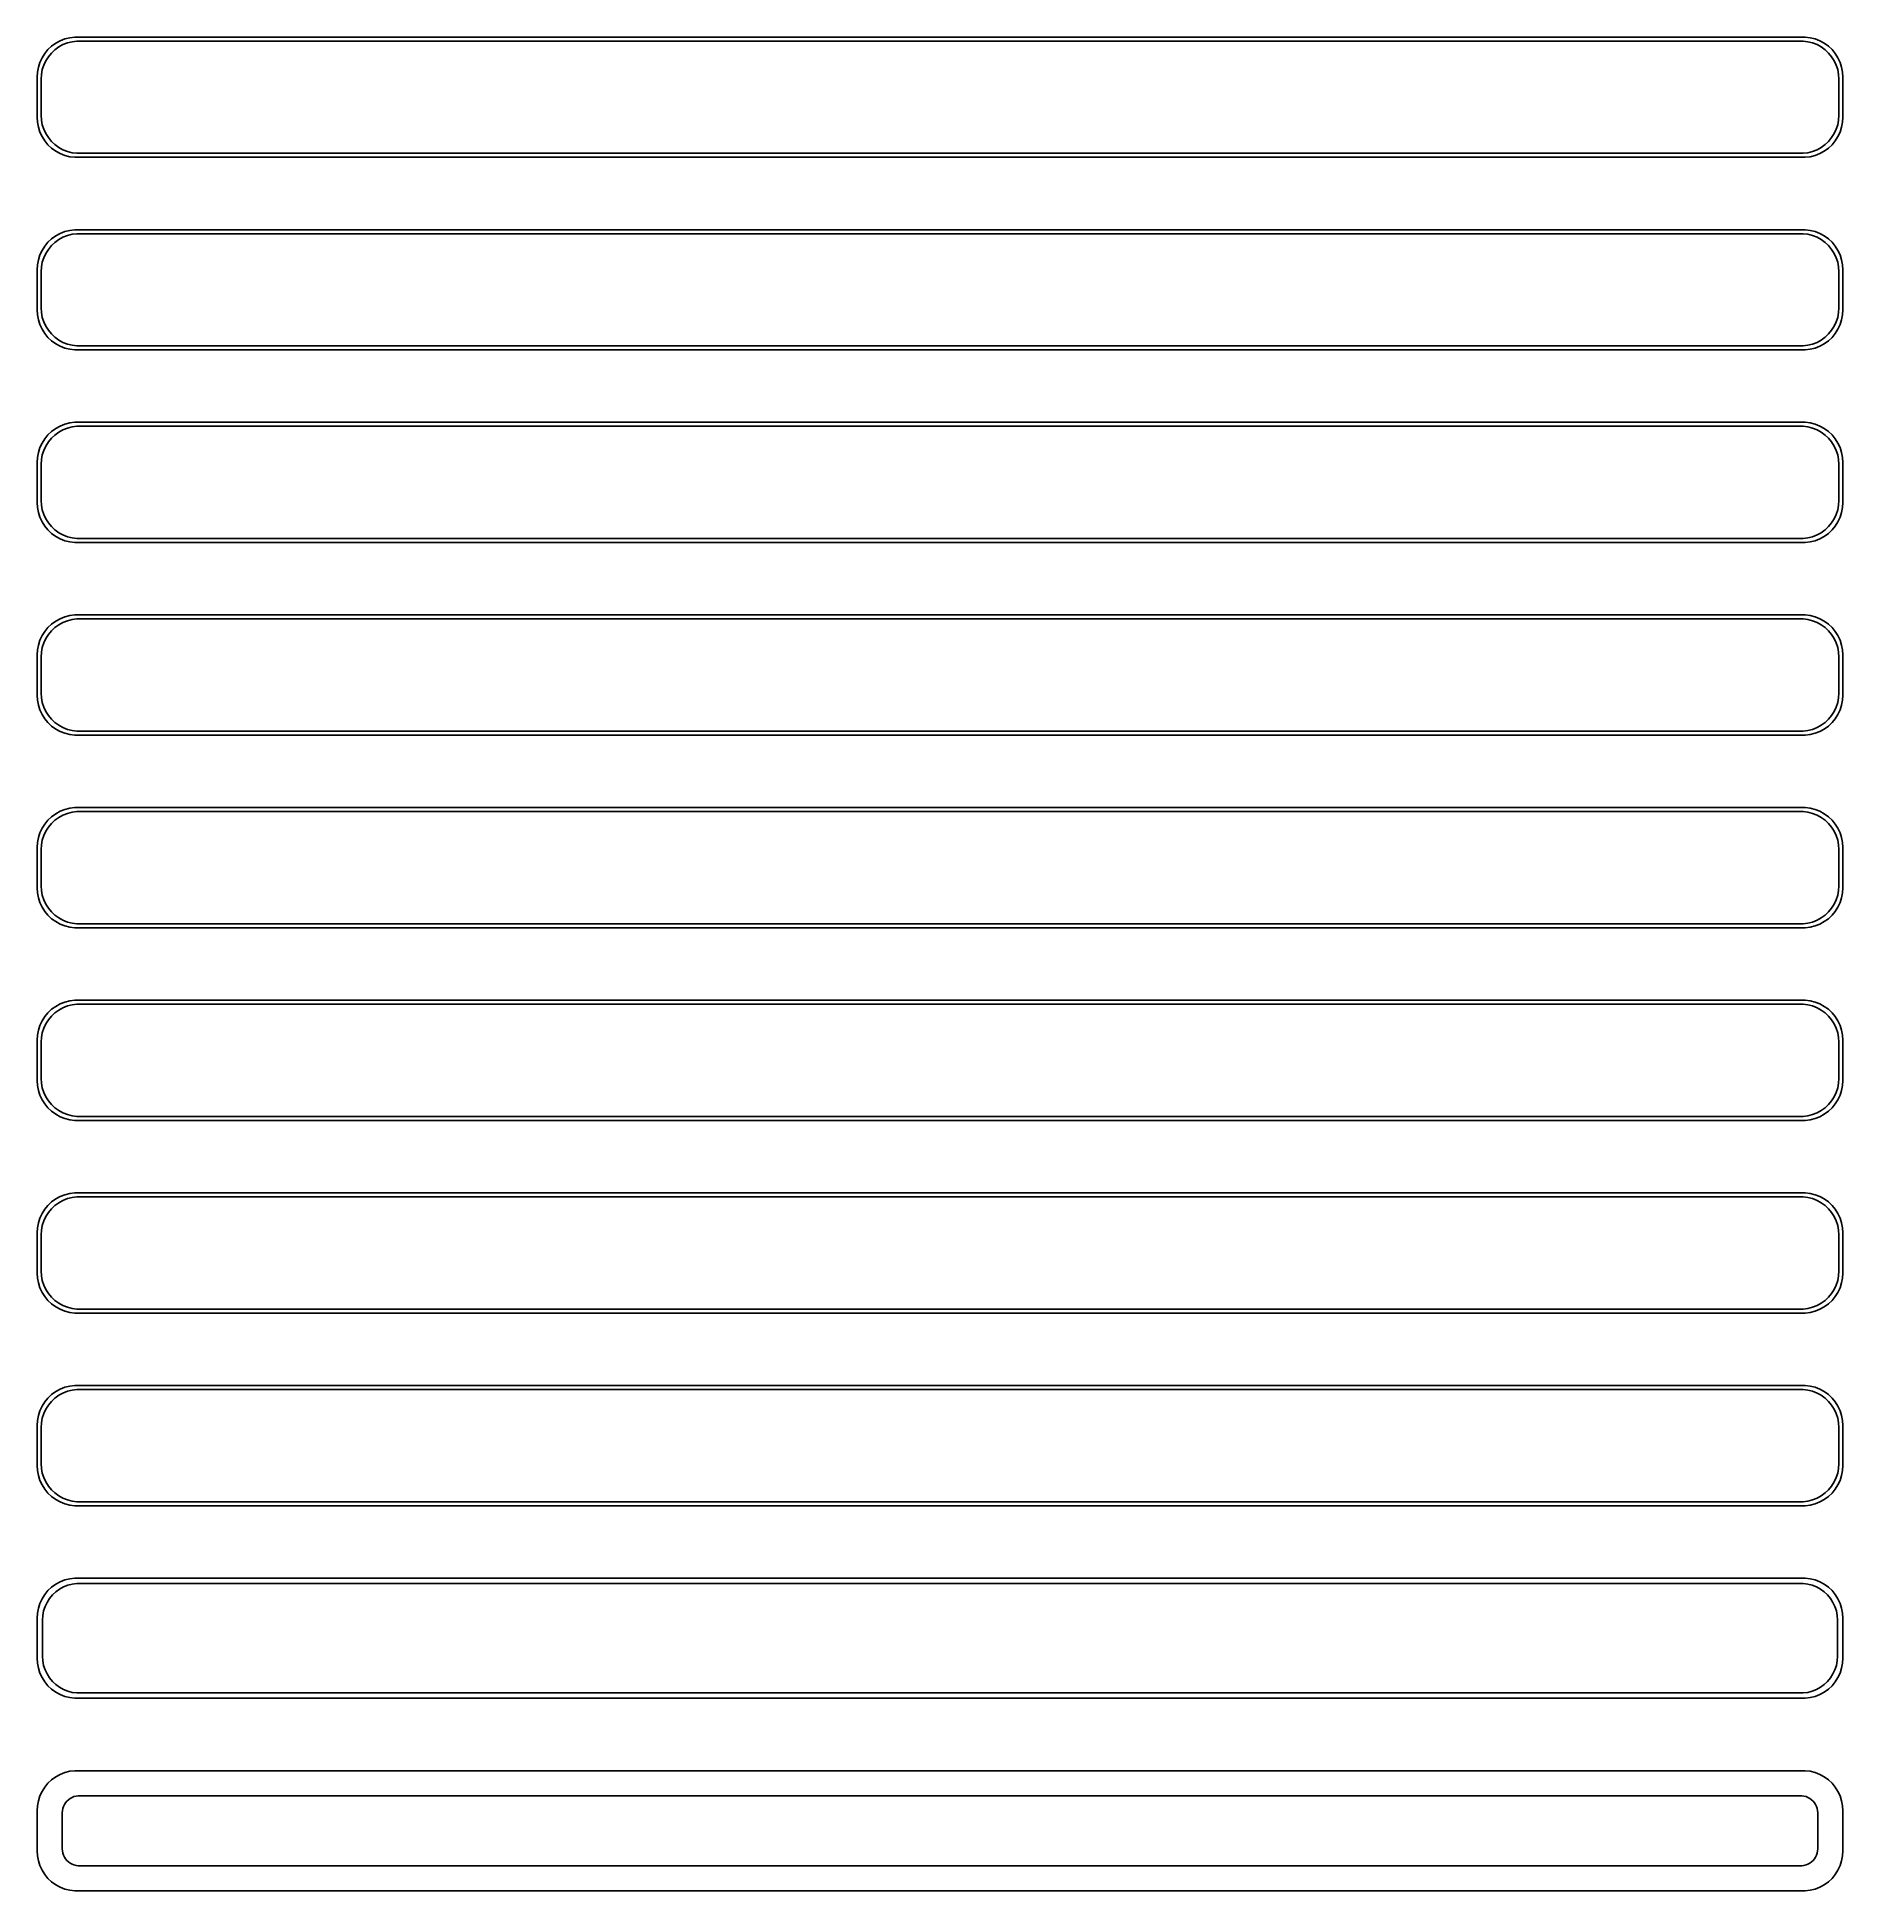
# Model space of a CAD drawing. Header units: metres. Extents: x -112 to 112, y 233 to 463.
import ezdxf

# ---------------------------------------------------------------- set-up
doc = ezdxf.new("R2010")
doc.units = ezdxf.units.M

msp = doc.modelspace()

# ---------------------------------------------------------------- linework, layer by layer
for p, q in [((-110.687, 462.353), (-111.145, 461.923)), ((-110.179, 462.722), (-110.687, 462.353)), ((-110.278, 461.91), (-109.795, 462.261)), ((-109.629, 463.024), (-110.179, 462.722)), ((-109.795, 462.261), (-109.272, 462.548)), ((-109.045, 463.255), (-109.629, 463.024)), ((-109.272, 462.548), (-108.718, 462.768)), ((-108.437, 463.411), (-109.045, 463.255)), ((-108.718, 462.768), (-108.14, 462.916)), ((-107.814, 463.49), (-108.437, 463.411)), ((-108.14, 462.916), (-107.548, 462.991)), ((107.814, 463.49), (-107.814, 463.49)), ((-107.548, 462.991), (107.548, 462.991)), ((107.548, 462.991), (108.14, 462.916)), ((108.437, 463.411), (107.814, 463.49)), ((108.14, 462.916), (108.718, 462.768)), ((109.045, 463.255), (108.437, 463.411)), ((108.718, 462.768), (109.272, 462.548)), ((109.629, 463.024), (109.045, 463.255)), ((109.272, 462.548), (109.795, 462.261)), ((110.179, 462.722), (109.629, 463.024)), ((109.795, 462.261), (110.278, 461.91)), ((110.687, 462.353), (110.179, 462.722)), ((111.145, 461.923), (110.687, 462.353)), ((-112.343, 459.743), (-112.461, 459.127)), ((-112.149, 460.341), (-112.343, 459.743)), ((-111.882, 460.909), (-112.149, 460.341)), ((-111.545, 461.439), (-111.882, 460.909)), ((-111.851, 459.431), (-111.666, 459.999)), ((-111.666, 459.999), (-111.412, 460.538)), ((-111.145, 461.923), (-111.545, 461.439)), ((-111.412, 460.538), (-111.093, 461.042)), ((-111.093, 461.042), (-110.713, 461.502)), ((-110.713, 461.502), (-110.278, 461.91)), ((110.278, 461.91), (110.713, 461.502)), ((110.713, 461.502), (111.093, 461.042)), ((111.093, 461.042), (111.412, 460.538)), ((111.545, 461.439), (111.145, 461.923)), ((111.412, 460.538), (111.666, 459.999)), ((111.882, 460.909), (111.545, 461.439)), ((111.666, 459.999), (111.851, 459.431)), ((112.149, 460.341), (111.882, 460.909)), ((112.343, 459.743), (112.149, 460.341)), ((112.461, 459.127), (112.343, 459.743)), ((-112.461, 459.127), (-112.5, 458.5)), ((-112.5, 458.5), (-112.5, 453.5)), ((-112, 458.25), (-111.963, 458.845)), ((-112, 453.75), (-112, 458.25)), ((-111.963, 458.845), (-111.851, 459.431)), ((111.851, 459.431), (111.963, 458.845)), ((111.963, 458.845), (112, 458.25)), ((112, 458.25), (112, 453.75)), ((112.5, 458.5), (112.461, 459.127)), ((112.5, 453.5), (112.5, 458.5)), ((-112.5, 453.5), (-112.461, 452.873)), ((-112.461, 452.873), (-112.343, 452.257)), ((-111.963, 453.155), (-112, 453.75)), ((-111.851, 452.569), (-111.963, 453.155)), ((111.963, 453.155), (111.851, 452.569)), ((112, 453.75), (111.963, 453.155)), ((112.343, 452.257), (112.461, 452.873)), ((112.461, 452.873), (112.5, 453.5)), ((-112.343, 452.257), (-112.149, 451.659)), ((-112.149, 451.659), (-111.882, 451.091)), ((-111.882, 451.091), (-111.545, 450.561)), ((-111.666, 452.001), (-111.851, 452.569)), ((-111.412, 451.462), (-111.666, 452.001)), ((-111.545, 450.561), (-111.145, 450.077)), ((-111.093, 450.958), (-111.412, 451.462)), ((-110.713, 450.498), (-111.093, 450.958)), ((-110.278, 450.09), (-110.713, 450.498)), ((110.713, 450.498), (110.278, 450.09)), ((111.093, 450.958), (110.713, 450.498)), ((111.412, 451.462), (111.093, 450.958)), ((111.145, 450.077), (111.545, 450.561)), ((111.666, 452.001), (111.412, 451.462)), ((111.545, 450.561), (111.882, 451.091)), ((111.851, 452.569), (111.666, 452.001)), ((111.882, 451.091), (112.149, 451.659)), ((112.149, 451.659), (112.343, 452.257)), ((-111.145, 450.077), (-110.687, 449.647)), ((-110.687, 449.647), (-110.179, 449.278)), ((-109.795, 449.739), (-110.278, 450.09)), ((-110.179, 449.278), (-109.629, 448.976)), ((-109.272, 449.452), (-109.795, 449.739)), ((-109.629, 448.976), (-109.045, 448.745)), ((-108.718, 449.232), (-109.272, 449.452)), ((-109.045, 448.745), (-108.437, 448.589)), ((-108.14, 449.084), (-108.718, 449.232)), ((-108.437, 448.589), (-107.814, 448.51)), ((-107.548, 449.009), (-108.14, 449.084)), ((-107.814, 448.51), (107.814, 448.51)), ((107.548, 449.009), (-107.548, 449.009)), ((108.14, 449.084), (107.548, 449.009)), ((107.814, 448.51), (108.437, 448.589)), ((108.718, 449.232), (108.14, 449.084)), ((108.437, 448.589), (109.045, 448.745)), ((109.272, 449.452), (108.718, 449.232)), ((109.045, 448.745), (109.629, 448.976)), ((109.795, 449.739), (109.272, 449.452)), ((109.629, 448.976), (110.179, 449.278)), ((110.278, 450.09), (109.795, 449.739)), ((110.179, 449.278), (110.687, 449.647)), ((110.687, 449.647), (111.145, 450.077)), ((-109.629, 439.024), (-110.179, 438.722)), ((-109.045, 439.255), (-109.629, 439.024)), ((-108.437, 439.411), (-109.045, 439.255)), ((-108.718, 438.768), (-108.14, 438.916)), ((-107.814, 439.49), (-108.437, 439.411)), ((-108.14, 438.916), (-107.548, 438.991)), ((107.814, 439.49), (-107.814, 439.49)), ((-107.548, 438.991), (107.548, 438.991)), ((107.548, 438.991), (108.14, 438.916)), ((108.437, 439.411), (107.814, 439.49)), ((108.14, 438.916), (108.718, 438.768)), ((109.045, 439.255), (108.437, 439.411)), ((109.629, 439.024), (109.045, 439.255)), ((110.179, 438.722), (109.629, 439.024)), ((-111.882, 436.909), (-112.149, 436.341)), ((-111.545, 437.439), (-111.882, 436.909)), ((-111.145, 437.923), (-111.545, 437.439)), ((-111.412, 436.538), (-111.093, 437.042)), ((-110.687, 438.353), (-111.145, 437.923)), ((-111.093, 437.042), (-110.713, 437.502)), ((-110.713, 437.502), (-110.278, 437.91)), ((-110.179, 438.722), (-110.687, 438.353)), ((-110.278, 437.91), (-109.795, 438.261)), ((-109.795, 438.261), (-109.272, 438.548)), ((-109.272, 438.548), (-108.718, 438.768)), ((108.718, 438.768), (109.272, 438.548)), ((109.272, 438.548), (109.795, 438.261)), ((109.795, 438.261), (110.278, 437.91)), ((110.687, 438.353), (110.179, 438.722)), ((110.278, 437.91), (110.713, 437.502)), ((111.145, 437.923), (110.687, 438.353)), ((110.713, 437.502), (111.093, 437.042)), ((111.093, 437.042), (111.412, 436.538)), ((111.545, 437.439), (111.145, 437.923)), ((111.882, 436.909), (111.545, 437.439)), ((112.149, 436.341), (111.882, 436.909)), ((-112.461, 435.127), (-112.5, 434.5)), ((-112.5, 434.5), (-112.5, 429.5)), ((-112.343, 435.743), (-112.461, 435.127)), ((-112.149, 436.341), (-112.343, 435.743)), ((-112, 434.25), (-111.963, 434.845)), ((-112, 429.75), (-112, 434.25)), ((-111.963, 434.845), (-111.851, 435.431)), ((-111.851, 435.431), (-111.666, 435.999)), ((-111.666, 435.999), (-111.412, 436.538)), ((111.412, 436.538), (111.666, 435.999)), ((111.666, 435.999), (111.851, 435.431)), ((111.851, 435.431), (111.963, 434.845)), ((111.963, 434.845), (112, 434.25)), ((112, 434.25), (112, 429.75)), ((112.343, 435.743), (112.149, 436.341)), ((112.461, 435.127), (112.343, 435.743)), ((112.5, 434.5), (112.461, 435.127)), ((112.5, 429.5), (112.5, 434.5)), ((-111.963, 429.155), (-112, 429.75)), ((112, 429.75), (111.963, 429.155)), ((-112.5, 429.5), (-112.461, 428.873)), ((-112.461, 428.873), (-112.343, 428.257)), ((-112.343, 428.257), (-112.149, 427.659)), ((-112.149, 427.659), (-111.882, 427.091)), ((-111.851, 428.569), (-111.963, 429.155)), ((-111.666, 428.001), (-111.851, 428.569)), ((-111.412, 427.462), (-111.666, 428.001)), ((-111.093, 426.958), (-111.412, 427.462)), ((111.412, 427.462), (111.093, 426.958)), ((111.666, 428.001), (111.412, 427.462)), ((111.851, 428.569), (111.666, 428.001)), ((111.963, 429.155), (111.851, 428.569)), ((111.882, 427.091), (112.149, 427.659)), ((112.149, 427.659), (112.343, 428.257)), ((112.343, 428.257), (112.461, 428.873)), ((112.461, 428.873), (112.5, 429.5)), ((-111.882, 427.091), (-111.545, 426.561)), ((-111.545, 426.561), (-111.145, 426.077)), ((-111.145, 426.077), (-110.687, 425.647)), ((-110.713, 426.498), (-111.093, 426.958)), ((-110.278, 426.09), (-110.713, 426.498)), ((-110.687, 425.647), (-110.179, 425.278)), ((-109.795, 425.739), (-110.278, 426.09)), ((-110.179, 425.278), (-109.629, 424.976)), ((-109.272, 425.452), (-109.795, 425.739)), ((-108.718, 425.232), (-109.272, 425.452)), ((-108.14, 425.084), (-108.718, 425.232)), ((-107.548, 425.009), (-108.14, 425.084)), ((107.548, 425.009), (-107.548, 425.009)), ((108.14, 425.084), (107.548, 425.009)), ((108.718, 425.232), (108.14, 425.084)), ((109.272, 425.452), (108.718, 425.232)), ((109.795, 425.739), (109.272, 425.452)), ((109.629, 424.976), (110.179, 425.278)), ((110.278, 426.09), (109.795, 425.739)), ((110.179, 425.278), (110.687, 425.647)), ((110.713, 426.498), (110.278, 426.09)), ((110.687, 425.647), (111.145, 426.077)), ((111.093, 426.958), (110.713, 426.498)), ((111.145, 426.077), (111.545, 426.561)), ((111.545, 426.561), (111.882, 427.091)), ((-109.629, 424.976), (-109.045, 424.745)), ((-109.045, 424.745), (-108.437, 424.589)), ((-108.437, 424.589), (-107.814, 424.51)), ((-107.814, 424.51), (107.814, 424.51)), ((107.814, 424.51), (108.437, 424.589)), ((108.437, 424.589), (109.045, 424.745)), ((109.045, 424.745), (109.629, 424.976)), ((-111.145, 413.923), (-111.545, 413.439)), ((-110.687, 414.353), (-111.145, 413.923)), ((-111.093, 413.042), (-110.713, 413.502)), ((-110.713, 413.502), (-110.278, 413.91)), ((-110.179, 414.722), (-110.687, 414.353)), ((-110.278, 413.91), (-109.795, 414.261)), ((-109.629, 415.024), (-110.179, 414.722)), ((-109.795, 414.261), (-109.272, 414.548)), ((-109.045, 415.255), (-109.629, 415.024)), ((-109.272, 414.548), (-108.718, 414.768)), ((-108.437, 415.411), (-109.045, 415.255)), ((-108.718, 414.768), (-108.14, 414.916)), ((-107.814, 415.49), (-108.437, 415.411)), ((-108.14, 414.916), (-107.548, 414.991)), ((107.814, 415.49), (-107.814, 415.49)), ((-107.548, 414.991), (107.548, 414.991)), ((107.548, 414.991), (108.14, 414.916)), ((108.437, 415.411), (107.814, 415.49)), ((108.14, 414.916), (108.718, 414.768)), ((109.045, 415.255), (108.437, 415.411)), ((108.718, 414.768), (109.272, 414.548)), ((109.629, 415.024), (109.045, 415.255)), ((109.272, 414.548), (109.795, 414.261)), ((110.179, 414.722), (109.629, 415.024)), ((109.795, 414.261), (110.278, 413.91)), ((110.687, 414.353), (110.179, 414.722)), ((110.278, 413.91), (110.713, 413.502)), ((111.145, 413.923), (110.687, 414.353)), ((110.713, 413.502), (111.093, 413.042)), ((111.545, 413.439), (111.145, 413.923)), ((-112.343, 411.743), (-112.461, 411.127)), ((-112.149, 412.341), (-112.343, 411.743)), ((-111.882, 412.909), (-112.149, 412.341)), ((-111.963, 410.845), (-111.851, 411.431)), ((-111.545, 413.439), (-111.882, 412.909)), ((-111.851, 411.431), (-111.666, 411.999)), ((-111.666, 411.999), (-111.412, 412.538)), ((-111.412, 412.538), (-111.093, 413.042)), ((111.093, 413.042), (111.412, 412.538)), ((111.412, 412.538), (111.666, 411.999)), ((111.882, 412.909), (111.545, 413.439)), ((111.666, 411.999), (111.851, 411.431)), ((111.851, 411.431), (111.963, 410.845)), ((112.149, 412.341), (111.882, 412.909)), ((112.343, 411.743), (112.149, 412.341)), ((112.461, 411.127), (112.343, 411.743)), ((-112.461, 411.127), (-112.5, 410.5)), ((-112.5, 410.5), (-112.5, 405.5)), ((-112, 410.25), (-111.963, 410.845)), ((-112, 405.75), (-112, 410.25)), ((111.963, 410.845), (112, 410.25)), ((112, 410.25), (112, 405.75)), ((112.5, 410.5), (112.461, 411.127)), ((112.5, 405.5), (112.5, 410.5)), ((-112.5, 405.5), (-112.461, 404.873)), ((-112.461, 404.873), (-112.343, 404.257)), ((-112.343, 404.257), (-112.149, 403.659)), ((-111.963, 405.155), (-112, 405.75)), ((-111.851, 404.569), (-111.963, 405.155)), ((-111.666, 404.001), (-111.851, 404.569)), ((111.851, 404.569), (111.666, 404.001)), ((111.963, 405.155), (111.851, 404.569)), ((112, 405.75), (111.963, 405.155)), ((112.149, 403.659), (112.343, 404.257)), ((112.343, 404.257), (112.461, 404.873)), ((112.461, 404.873), (112.5, 405.5)), ((-112.149, 403.659), (-111.882, 403.091)), ((-111.882, 403.091), (-111.545, 402.561)), ((-111.412, 403.462), (-111.666, 404.001)), ((-111.545, 402.561), (-111.145, 402.077)), ((-111.093, 402.958), (-111.412, 403.462)), ((-111.145, 402.077), (-110.687, 401.647)), ((-110.713, 402.498), (-111.093, 402.958)), ((-110.278, 402.09), (-110.713, 402.498)), ((-109.795, 401.739), (-110.278, 402.09)), ((110.278, 402.09), (109.795, 401.739)), ((110.713, 402.498), (110.278, 402.09)), ((110.687, 401.647), (111.145, 402.077)), ((111.093, 402.958), (110.713, 402.498)), ((111.412, 403.462), (111.093, 402.958)), ((111.145, 402.077), (111.545, 402.561)), ((111.666, 404.001), (111.412, 403.462)), ((111.545, 402.561), (111.882, 403.091)), ((111.882, 403.091), (112.149, 403.659)), ((-110.687, 401.647), (-110.179, 401.278)), ((-110.179, 401.278), (-109.629, 400.976)), ((-109.272, 401.452), (-109.795, 401.739)), ((-109.629, 400.976), (-109.045, 400.745)), ((-108.718, 401.232), (-109.272, 401.452)), ((-109.045, 400.745), (-108.437, 400.589)), ((-108.14, 401.084), (-108.718, 401.232)), ((-108.437, 400.589), (-107.814, 400.51)), ((-107.548, 401.009), (-108.14, 401.084)), ((-107.814, 400.51), (107.814, 400.51)), ((107.548, 401.009), (-107.548, 401.009)), ((108.14, 401.084), (107.548, 401.009)), ((107.814, 400.51), (108.437, 400.589)), ((108.718, 401.232), (108.14, 401.084)), ((108.437, 400.589), (109.045, 400.745)), ((109.272, 401.452), (108.718, 401.232)), ((109.045, 400.745), (109.629, 400.976)), ((109.795, 401.739), (109.272, 401.452)), ((109.629, 400.976), (110.179, 401.278)), ((110.179, 401.278), (110.687, 401.647)), ((-110.179, 390.722), (-110.687, 390.353)), ((-109.629, 391.024), (-110.179, 390.722)), ((-109.795, 390.261), (-109.272, 390.548)), ((-109.045, 391.255), (-109.629, 391.024)), ((-109.272, 390.548), (-108.718, 390.768)), ((-108.437, 391.411), (-109.045, 391.255)), ((-108.718, 390.768), (-108.14, 390.916)), ((-107.814, 391.49), (-108.437, 391.411)), ((-108.14, 390.916), (-107.548, 390.991)), ((107.814, 391.49), (-107.814, 391.49)), ((-107.548, 390.991), (107.548, 390.991)), ((107.548, 390.991), (108.14, 390.916)), ((108.437, 391.411), (107.814, 391.49)), ((108.14, 390.916), (108.718, 390.768)), ((109.045, 391.255), (108.437, 391.411)), ((108.718, 390.768), (109.272, 390.548)), ((109.629, 391.024), (109.045, 391.255)), ((109.272, 390.548), (109.795, 390.261)), ((110.179, 390.722), (109.629, 391.024)), ((110.687, 390.353), (110.179, 390.722)), ((-112.149, 388.341), (-112.343, 387.743)), ((-111.882, 388.909), (-112.149, 388.341)), ((-111.545, 389.439), (-111.882, 388.909)), ((-111.666, 387.999), (-111.412, 388.538)), ((-111.145, 389.923), (-111.545, 389.439)), ((-111.412, 388.538), (-111.093, 389.042)), ((-110.687, 390.353), (-111.145, 389.923)), ((-111.093, 389.042), (-110.713, 389.502)), ((-110.713, 389.502), (-110.278, 389.91)), ((-110.278, 389.91), (-109.795, 390.261)), ((109.795, 390.261), (110.278, 389.91)), ((110.278, 389.91), (110.713, 389.502)), ((111.145, 389.923), (110.687, 390.353)), ((110.713, 389.502), (111.093, 389.042)), ((111.093, 389.042), (111.412, 388.538)), ((111.545, 389.439), (111.145, 389.923)), ((111.412, 388.538), (111.666, 387.999)), ((111.882, 388.909), (111.545, 389.439)), ((112.149, 388.341), (111.882, 388.909)), ((112.343, 387.743), (112.149, 388.341)), ((-112.461, 387.127), (-112.5, 386.5)), ((-112.5, 386.5), (-112.5, 381.5)), ((-112.343, 387.743), (-112.461, 387.127)), ((-112, 386.25), (-111.963, 386.845)), ((-112, 381.75), (-112, 386.25)), ((-111.963, 386.845), (-111.851, 387.431)), ((-111.851, 387.431), (-111.666, 387.999)), ((111.666, 387.999), (111.851, 387.431)), ((111.851, 387.431), (111.963, 386.845)), ((111.963, 386.845), (112, 386.25)), ((112, 386.25), (112, 381.75)), ((112.461, 387.127), (112.343, 387.743)), ((112.5, 386.5), (112.461, 387.127)), ((112.5, 381.5), (112.5, 386.5)), ((-112.5, 381.5), (-112.461, 380.873)), ((-111.963, 381.155), (-112, 381.75)), ((-111.851, 380.569), (-111.963, 381.155)), ((111.963, 381.155), (111.851, 380.569)), ((112, 381.75), (111.963, 381.155)), ((112.461, 380.873), (112.5, 381.5)), ((-112.461, 380.873), (-112.343, 380.257)), ((-112.343, 380.257), (-112.149, 379.659)), ((-112.149, 379.659), (-111.882, 379.091)), ((-111.882, 379.091), (-111.545, 378.561)), ((-111.666, 380.001), (-111.851, 380.569)), ((-111.412, 379.462), (-111.666, 380.001)), ((-111.093, 378.958), (-111.412, 379.462)), ((-110.713, 378.498), (-111.093, 378.958)), ((111.093, 378.958), (110.713, 378.498)), ((111.412, 379.462), (111.093, 378.958)), ((111.666, 380.001), (111.412, 379.462)), ((111.545, 378.561), (111.882, 379.091)), ((111.851, 380.569), (111.666, 380.001)), ((111.882, 379.091), (112.149, 379.659)), ((112.149, 379.659), (112.343, 380.257)), ((112.343, 380.257), (112.461, 380.873)), ((-111.545, 378.561), (-111.145, 378.077)), ((-111.145, 378.077), (-110.687, 377.647)), ((-110.278, 378.09), (-110.713, 378.498)), ((-110.687, 377.647), (-110.179, 377.278)), ((-109.795, 377.739), (-110.278, 378.09)), ((-110.179, 377.278), (-109.629, 376.976)), ((-109.272, 377.452), (-109.795, 377.739)), ((-109.629, 376.976), (-109.045, 376.745)), ((-108.718, 377.232), (-109.272, 377.452)), ((-109.045, 376.745), (-108.437, 376.589)), ((-108.14, 377.084), (-108.718, 377.232)), ((-108.437, 376.589), (-107.814, 376.51)), ((-107.548, 377.009), (-108.14, 377.084)), ((-107.814, 376.51), (107.814, 376.51)), ((107.548, 377.009), (-107.548, 377.009)), ((108.14, 377.084), (107.548, 377.009)), ((107.814, 376.51), (108.437, 376.589)), ((108.718, 377.232), (108.14, 377.084)), ((108.437, 376.589), (109.045, 376.745)), ((109.272, 377.452), (108.718, 377.232)), ((109.045, 376.745), (109.629, 376.976)), ((109.795, 377.739), (109.272, 377.452)), ((109.629, 376.976), (110.179, 377.278)), ((110.278, 378.09), (109.795, 377.739)), ((110.179, 377.278), (110.687, 377.647)), ((110.713, 378.498), (110.278, 378.09)), ((110.687, 377.647), (111.145, 378.077)), ((111.145, 378.077), (111.545, 378.561)), ((-108.437, 367.411), (-109.045, 367.255)), ((-107.814, 367.49), (-108.437, 367.411)), ((107.814, 367.49), (-107.814, 367.49)), ((108.437, 367.411), (107.814, 367.49)), ((109.045, 367.255), (108.437, 367.411)), ((-111.545, 365.439), (-111.882, 364.909)), ((-111.145, 365.923), (-111.545, 365.439)), ((-111.412, 364.538), (-111.093, 365.042)), ((-110.687, 366.353), (-111.145, 365.923)), ((-111.093, 365.042), (-110.713, 365.502)), ((-110.713, 365.502), (-110.278, 365.91)), ((-110.179, 366.722), (-110.687, 366.353)), ((-110.278, 365.91), (-109.795, 366.261)), ((-109.629, 367.024), (-110.179, 366.722)), ((-109.795, 366.261), (-109.272, 366.548)), ((-109.045, 367.255), (-109.629, 367.024)), ((-109.272, 366.548), (-108.718, 366.768)), ((-108.718, 366.768), (-108.14, 366.916)), ((-108.14, 366.916), (-107.548, 366.991)), ((-107.548, 366.991), (107.548, 366.991)), ((107.548, 366.991), (108.14, 366.916)), ((108.14, 366.916), (108.718, 366.768)), ((108.718, 366.768), (109.272, 366.548)), ((109.629, 367.024), (109.045, 367.255)), ((109.272, 366.548), (109.795, 366.261)), ((110.179, 366.722), (109.629, 367.024)), ((109.795, 366.261), (110.278, 365.91)), ((110.687, 366.353), (110.179, 366.722)), ((110.278, 365.91), (110.713, 365.502)), ((111.145, 365.923), (110.687, 366.353)), ((110.713, 365.502), (111.093, 365.042)), ((111.093, 365.042), (111.412, 364.538)), ((111.545, 365.439), (111.145, 365.923)), ((111.882, 364.909), (111.545, 365.439)), ((-112.461, 363.127), (-112.5, 362.5)), ((-112.343, 363.743), (-112.461, 363.127)), ((-112.149, 364.341), (-112.343, 363.743)), ((-111.882, 364.909), (-112.149, 364.341)), ((-112, 362.25), (-111.963, 362.845)), ((-111.963, 362.845), (-111.851, 363.431)), ((-111.851, 363.431), (-111.666, 363.999)), ((-111.666, 363.999), (-111.412, 364.538)), ((111.412, 364.538), (111.666, 363.999)), ((111.666, 363.999), (111.851, 363.431)), ((111.851, 363.431), (111.963, 362.845)), ((112.149, 364.341), (111.882, 364.909)), ((111.963, 362.845), (112, 362.25)), ((112.343, 363.743), (112.149, 364.341)), ((112.461, 363.127), (112.343, 363.743)), ((112.5, 362.5), (112.461, 363.127)), ((-112.5, 362.5), (-112.5, 357.5)), ((-112, 357.75), (-112, 362.25)), ((112, 362.25), (112, 357.75)), ((112.5, 357.5), (112.5, 362.5)), ((-112.5, 357.5), (-112.461, 356.873)), ((-112.461, 356.873), (-112.343, 356.257)), ((-112.343, 356.257), (-112.149, 355.659)), ((-111.963, 357.155), (-112, 357.75)), ((-111.851, 356.569), (-111.963, 357.155)), ((-111.666, 356.001), (-111.851, 356.569)), ((-111.412, 355.462), (-111.666, 356.001)), ((111.666, 356.001), (111.412, 355.462)), ((111.851, 356.569), (111.666, 356.001)), ((111.963, 357.155), (111.851, 356.569)), ((112, 357.75), (111.963, 357.155)), ((112.149, 355.659), (112.343, 356.257)), ((112.343, 356.257), (112.461, 356.873)), ((112.461, 356.873), (112.5, 357.5)), ((-112.149, 355.659), (-111.882, 355.091)), ((-111.882, 355.091), (-111.545, 354.561)), ((-111.545, 354.561), (-111.145, 354.077)), ((-111.093, 354.958), (-111.412, 355.462)), ((-111.145, 354.077), (-110.687, 353.647)), ((-110.713, 354.498), (-111.093, 354.958)), ((-110.278, 354.09), (-110.713, 354.498)), ((-110.687, 353.647), (-110.179, 353.278)), ((-109.795, 353.739), (-110.278, 354.09)), ((-109.272, 353.452), (-109.795, 353.739)), ((-108.718, 353.232), (-109.272, 353.452)), ((109.272, 353.452), (108.718, 353.232)), ((109.795, 353.739), (109.272, 353.452)), ((110.278, 354.09), (109.795, 353.739)), ((110.179, 353.278), (110.687, 353.647)), ((110.713, 354.498), (110.278, 354.09)), ((110.687, 353.647), (111.145, 354.077)), ((111.093, 354.958), (110.713, 354.498)), ((111.412, 355.462), (111.093, 354.958)), ((111.145, 354.077), (111.545, 354.561)), ((111.545, 354.561), (111.882, 355.091)), ((111.882, 355.091), (112.149, 355.659)), ((-110.179, 353.278), (-109.629, 352.976)), ((-109.629, 352.976), (-109.045, 352.745)), ((-109.045, 352.745), (-108.437, 352.589)), ((-108.14, 353.084), (-108.718, 353.232)), ((-108.437, 352.589), (-107.814, 352.51)), ((-107.548, 353.009), (-108.14, 353.084)), ((-107.814, 352.51), (107.814, 352.51)), ((107.548, 353.009), (-107.548, 353.009)), ((108.14, 353.084), (107.548, 353.009)), ((107.814, 352.51), (108.437, 352.589)), ((108.718, 353.232), (108.14, 353.084)), ((108.437, 352.589), (109.045, 352.745)), ((109.045, 352.745), (109.629, 352.976)), ((109.629, 352.976), (110.179, 353.278)), ((-111.145, 341.923), (-111.545, 341.439)), ((-110.687, 342.353), (-111.145, 341.923)), ((-110.713, 341.502), (-110.278, 341.91)), ((-110.179, 342.722), (-110.687, 342.353)), ((-110.278, 341.91), (-109.795, 342.261)), ((-109.629, 343.024), (-110.179, 342.722)), ((-109.795, 342.261), (-109.272, 342.548)), ((-109.045, 343.255), (-109.629, 343.024)), ((-109.272, 342.548), (-108.718, 342.768)), ((-108.437, 343.411), (-109.045, 343.255)), ((-108.718, 342.768), (-108.14, 342.916)), ((-107.814, 343.49), (-108.437, 343.411)), ((-108.14, 342.916), (-107.548, 342.991)), ((107.814, 343.49), (-107.814, 343.49)), ((-107.548, 342.991), (107.548, 342.991)), ((107.548, 342.991), (108.14, 342.916)), ((108.437, 343.411), (107.814, 343.49)), ((108.14, 342.916), (108.718, 342.768)), ((109.045, 343.255), (108.437, 343.411)), ((108.718, 342.768), (109.272, 342.548)), ((109.629, 343.024), (109.045, 343.255)), ((109.272, 342.548), (109.795, 342.261)), ((110.179, 342.722), (109.629, 343.024)), ((109.795, 342.261), (110.278, 341.91)), ((110.687, 342.353), (110.179, 342.722)), ((110.278, 341.91), (110.713, 341.502)), ((111.145, 341.923), (110.687, 342.353)), ((111.545, 341.439), (111.145, 341.923)), ((-112.343, 339.743), (-112.461, 339.127)), ((-112.149, 340.341), (-112.343, 339.743)), ((-111.882, 340.909), (-112.149, 340.341)), ((-111.545, 341.439), (-111.882, 340.909)), ((-111.851, 339.431), (-111.666, 339.999)), ((-111.666, 339.999), (-111.412, 340.538)), ((-111.412, 340.538), (-111.093, 341.042)), ((-111.093, 341.042), (-110.713, 341.502)), ((110.713, 341.502), (111.093, 341.042)), ((111.093, 341.042), (111.412, 340.538)), ((111.412, 340.538), (111.666, 339.999)), ((111.882, 340.909), (111.545, 341.439)), ((111.666, 339.999), (111.851, 339.431)), ((112.149, 340.341), (111.882, 340.909)), ((112.343, 339.743), (112.149, 340.341)), ((112.461, 339.127), (112.343, 339.743)), ((-112.461, 339.127), (-112.5, 338.5)), ((-112.5, 338.5), (-112.5, 333.5)), ((-112, 338.25), (-111.963, 338.845)), ((-112, 333.75), (-112, 338.25)), ((-111.963, 338.845), (-111.851, 339.431)), ((111.851, 339.431), (111.963, 338.845)), ((111.963, 338.845), (112, 338.25)), ((112, 338.25), (112, 333.75)), ((112.5, 338.5), (112.461, 339.127)), ((112.5, 333.5), (112.5, 338.5)), ((-112.5, 333.5), (-112.461, 332.873)), ((-112.461, 332.873), (-112.343, 332.257)), ((-111.963, 333.155), (-112, 333.75)), ((-111.851, 332.569), (-111.963, 333.155)), ((111.963, 333.155), (111.851, 332.569)), ((112, 333.75), (111.963, 333.155)), ((112.343, 332.257), (112.461, 332.873)), ((112.461, 332.873), (112.5, 333.5)), ((-112.343, 332.257), (-112.149, 331.659)), ((-112.149, 331.659), (-111.882, 331.091)), ((-111.882, 331.091), (-111.545, 330.561)), ((-111.666, 332.001), (-111.851, 332.569)), ((-111.412, 331.462), (-111.666, 332.001)), ((-111.545, 330.561), (-111.145, 330.077)), ((-111.093, 330.958), (-111.412, 331.462)), ((-110.713, 330.498), (-111.093, 330.958)), ((-110.278, 330.09), (-110.713, 330.498)), ((110.713, 330.498), (110.278, 330.09)), ((111.093, 330.958), (110.713, 330.498)), ((111.412, 331.462), (111.093, 330.958)), ((111.145, 330.077), (111.545, 330.561)), ((111.666, 332.001), (111.412, 331.462)), ((111.545, 330.561), (111.882, 331.091)), ((111.851, 332.569), (111.666, 332.001)), ((111.882, 331.091), (112.149, 331.659)), ((112.149, 331.659), (112.343, 332.257)), ((-111.145, 330.077), (-110.687, 329.647)), ((-110.687, 329.647), (-110.179, 329.278)), ((-109.795, 329.739), (-110.278, 330.09)), ((-110.179, 329.278), (-109.629, 328.976)), ((-109.272, 329.452), (-109.795, 329.739)), ((-109.629, 328.976), (-109.045, 328.745)), ((-108.718, 329.232), (-109.272, 329.452)), ((-109.045, 328.745), (-108.437, 328.589)), ((-108.14, 329.084), (-108.718, 329.232)), ((-108.437, 328.589), (-107.814, 328.51)), ((-107.548, 329.009), (-108.14, 329.084)), ((-107.814, 328.51), (107.814, 328.51)), ((107.548, 329.009), (-107.548, 329.009)), ((108.14, 329.084), (107.548, 329.009)), ((107.814, 328.51), (108.437, 328.589)), ((108.718, 329.232), (108.14, 329.084)), ((108.437, 328.589), (109.045, 328.745)), ((109.272, 329.452), (108.718, 329.232)), ((109.045, 328.745), (109.629, 328.976)), ((109.795, 329.739), (109.272, 329.452)), ((109.629, 328.976), (110.179, 329.278)), ((110.278, 330.09), (109.795, 329.739)), ((110.179, 329.278), (110.687, 329.647)), ((110.687, 329.647), (111.145, 330.077)), ((-109.629, 319.024), (-110.179, 318.722)), ((-109.045, 319.255), (-109.629, 319.024)), ((-109.272, 318.548), (-108.718, 318.768)), ((-108.437, 319.411), (-109.045, 319.255)), ((-108.718, 318.768), (-108.14, 318.916)), ((-107.814, 319.49), (-108.437, 319.411)), ((-108.14, 318.916), (-107.548, 318.991)), ((107.814, 319.49), (-107.814, 319.49)), ((-107.548, 318.991), (107.548, 318.991)), ((107.548, 318.991), (108.14, 318.916)), ((108.437, 319.411), (107.814, 319.49)), ((108.14, 318.916), (108.718, 318.768)), ((109.045, 319.255), (108.437, 319.411)), ((108.718, 318.768), (109.272, 318.548)), ((109.629, 319.024), (109.045, 319.255)), ((110.179, 318.722), (109.629, 319.024)), ((-111.882, 316.909), (-112.149, 316.341)), ((-111.545, 317.439), (-111.882, 316.909)), ((-111.666, 315.999), (-111.412, 316.538)), ((-111.145, 317.923), (-111.545, 317.439)), ((-111.412, 316.538), (-111.093, 317.042)), ((-110.687, 318.353), (-111.145, 317.923)), ((-111.093, 317.042), (-110.713, 317.502)), ((-110.713, 317.502), (-110.278, 317.91)), ((-110.179, 318.722), (-110.687, 318.353)), ((-110.278, 317.91), (-109.795, 318.261)), ((-109.795, 318.261), (-109.272, 318.548)), ((109.272, 318.548), (109.795, 318.261)), ((109.795, 318.261), (110.278, 317.91)), ((110.687, 318.353), (110.179, 318.722)), ((110.278, 317.91), (110.713, 317.502)), ((111.145, 317.923), (110.687, 318.353)), ((110.713, 317.502), (111.093, 317.042)), ((111.093, 317.042), (111.412, 316.538)), ((111.545, 317.439), (111.145, 317.923)), ((111.412, 316.538), (111.666, 315.999)), ((111.882, 316.909), (111.545, 317.439)), ((112.149, 316.341), (111.882, 316.909)), ((-112.461, 315.127), (-112.5, 314.5)), ((-112.5, 314.5), (-112.5, 309.5)), ((-112.343, 315.743), (-112.461, 315.127)), ((-112.149, 316.341), (-112.343, 315.743)), ((-112, 314.25), (-111.963, 314.845)), ((-112, 309.75), (-112, 314.25)), ((-111.963, 314.845), (-111.851, 315.431)), ((-111.851, 315.431), (-111.666, 315.999)), ((111.666, 315.999), (111.851, 315.431)), ((111.851, 315.431), (111.963, 314.845)), ((111.963, 314.845), (112, 314.25)), ((112, 314.25), (112, 309.75)), ((112.343, 315.743), (112.149, 316.341)), ((112.461, 315.127), (112.343, 315.743)), ((112.5, 314.5), (112.461, 315.127)), ((112.5, 309.5), (112.5, 314.5)), ((-111.963, 309.155), (-112, 309.75)), ((112, 309.75), (111.963, 309.155)), ((-112.5, 309.5), (-112.461, 308.873)), ((-112.461, 308.873), (-112.343, 308.257)), ((-112.343, 308.257), (-112.149, 307.659)), ((-112.149, 307.659), (-111.882, 307.091)), ((-111.851, 308.569), (-111.963, 309.155)), ((-111.666, 308.001), (-111.851, 308.569)), ((-111.412, 307.462), (-111.666, 308.001)), ((-111.093, 306.958), (-111.412, 307.462)), ((111.412, 307.462), (111.093, 306.958)), ((111.666, 308.001), (111.412, 307.462)), ((111.851, 308.569), (111.666, 308.001)), ((111.963, 309.155), (111.851, 308.569)), ((111.882, 307.091), (112.149, 307.659)), ((112.149, 307.659), (112.343, 308.257)), ((112.343, 308.257), (112.461, 308.873)), ((112.461, 308.873), (112.5, 309.5)), ((-111.882, 307.091), (-111.545, 306.561)), ((-111.545, 306.561), (-111.145, 306.077)), ((-111.145, 306.077), (-110.687, 305.647)), ((-110.713, 306.498), (-111.093, 306.958)), ((-110.278, 306.09), (-110.713, 306.498)), ((-110.687, 305.647), (-110.179, 305.278)), ((-109.795, 305.739), (-110.278, 306.09)), ((-110.179, 305.278), (-109.629, 304.976)), ((-109.272, 305.452), (-109.795, 305.739)), ((-109.629, 304.976), (-109.045, 304.745)), ((-108.718, 305.232), (-109.272, 305.452)), ((-108.14, 305.084), (-108.718, 305.232)), ((-107.548, 305.009), (-108.14, 305.084)), ((107.548, 305.009), (-107.548, 305.009)), ((108.14, 305.084), (107.548, 305.009)), ((108.718, 305.232), (108.14, 305.084)), ((109.272, 305.452), (108.718, 305.232)), ((109.045, 304.745), (109.629, 304.976)), ((109.795, 305.739), (109.272, 305.452)), ((109.629, 304.976), (110.179, 305.278)), ((110.278, 306.09), (109.795, 305.739)), ((110.179, 305.278), (110.687, 305.647)), ((110.713, 306.498), (110.278, 306.09)), ((110.687, 305.647), (111.145, 306.077)), ((111.093, 306.958), (110.713, 306.498)), ((111.145, 306.077), (111.545, 306.561)), ((111.545, 306.561), (111.882, 307.091)), ((-109.045, 304.745), (-108.437, 304.589)), ((-108.437, 304.589), (-107.814, 304.51)), ((-107.814, 304.51), (107.814, 304.51)), ((107.814, 304.51), (108.437, 304.589)), ((108.437, 304.589), (109.045, 304.745)), ((-111.545, 293.439), (-111.882, 292.909)), ((-111.145, 293.923), (-111.545, 293.439)), ((-110.687, 294.353), (-111.145, 293.923)), ((-111.093, 293.042), (-110.713, 293.502)), ((-110.713, 293.502), (-110.278, 293.91)), ((-110.179, 294.722), (-110.687, 294.353)), ((-110.278, 293.91), (-109.795, 294.261)), ((-109.629, 295.024), (-110.179, 294.722)), ((-109.795, 294.261), (-109.272, 294.548)), ((-109.045, 295.255), (-109.629, 295.024)), ((-109.272, 294.548), (-108.718, 294.768)), ((-108.437, 295.411), (-109.045, 295.255)), ((-108.718, 294.768), (-108.14, 294.916)), ((-107.814, 295.49), (-108.437, 295.411)), ((-108.14, 294.916), (-107.548, 294.991)), ((107.814, 295.49), (-107.814, 295.49)), ((-107.548, 294.991), (107.548, 294.991)), ((107.548, 294.991), (108.14, 294.916)), ((108.437, 295.411), (107.814, 295.49)), ((108.14, 294.916), (108.718, 294.768)), ((109.045, 295.255), (108.437, 295.411)), ((108.718, 294.768), (109.272, 294.548)), ((109.629, 295.024), (109.045, 295.255)), ((109.272, 294.548), (109.795, 294.261)), ((110.179, 294.722), (109.629, 295.024)), ((109.795, 294.261), (110.278, 293.91)), ((110.687, 294.353), (110.179, 294.722)), ((110.278, 293.91), (110.713, 293.502)), ((111.145, 293.923), (110.687, 294.353)), ((110.713, 293.502), (111.093, 293.042)), ((111.545, 293.439), (111.145, 293.923)), ((111.882, 292.909), (111.545, 293.439)), ((-112.461, 291.127), (-112.5, 290.5)), ((-112.343, 291.743), (-112.461, 291.127)), ((-112.149, 292.341), (-112.343, 291.743)), ((-111.882, 292.909), (-112.149, 292.341)), ((-111.963, 290.845), (-111.851, 291.431)), ((-111.851, 291.431), (-111.666, 291.999)), ((-111.666, 291.999), (-111.412, 292.538)), ((-111.412, 292.538), (-111.093, 293.042)), ((111.093, 293.042), (111.412, 292.538)), ((111.412, 292.538), (111.666, 291.999)), ((111.666, 291.999), (111.851, 291.431)), ((111.851, 291.431), (111.963, 290.845)), ((112.149, 292.341), (111.882, 292.909)), ((112.343, 291.743), (112.149, 292.341)), ((112.461, 291.127), (112.343, 291.743)), ((112.5, 290.5), (112.461, 291.127)), ((-112.5, 290.5), (-112.5, 285.5)), ((-112, 290.25), (-111.963, 290.845)), ((-112, 285.75), (-112, 290.25)), ((111.963, 290.845), (112, 290.25)), ((112, 290.25), (112, 285.75)), ((112.5, 285.5), (112.5, 290.5)), ((-112.5, 285.5), (-112.461, 284.873)), ((-112.461, 284.873), (-112.343, 284.257)), ((-112.343, 284.257), (-112.149, 283.659)), ((-111.963, 285.155), (-112, 285.75)), ((-111.851, 284.569), (-111.963, 285.155)), ((-111.666, 284.001), (-111.851, 284.569)), ((111.851, 284.569), (111.666, 284.001)), ((111.963, 285.155), (111.851, 284.569)), ((112, 285.75), (111.963, 285.155)), ((112.149, 283.659), (112.343, 284.257)), ((112.343, 284.257), (112.461, 284.873)), ((112.461, 284.873), (112.5, 285.5)), ((-112.149, 283.659), (-111.882, 283.091)), ((-111.882, 283.091), (-111.545, 282.561)), ((-111.412, 283.462), (-111.666, 284.001)), ((-111.545, 282.561), (-111.145, 282.077)), ((-111.093, 282.958), (-111.412, 283.462)), ((-111.145, 282.077), (-110.687, 281.647)), ((-110.713, 282.498), (-111.093, 282.958)), ((-110.278, 282.09), (-110.713, 282.498)), ((-109.795, 281.739), (-110.278, 282.09)), ((110.278, 282.09), (109.795, 281.739)), ((110.713, 282.498), (110.278, 282.09)), ((110.687, 281.647), (111.145, 282.077)), ((111.093, 282.958), (110.713, 282.498)), ((111.412, 283.462), (111.093, 282.958)), ((111.145, 282.077), (111.545, 282.561)), ((111.666, 284.001), (111.412, 283.462)), ((111.545, 282.561), (111.882, 283.091)), ((111.882, 283.091), (112.149, 283.659)), ((-110.687, 281.647), (-110.179, 281.278)), ((-110.179, 281.278), (-109.629, 280.976)), ((-109.272, 281.452), (-109.795, 281.739)), ((-109.629, 280.976), (-109.045, 280.745)), ((-108.718, 281.232), (-109.272, 281.452)), ((-109.045, 280.745), (-108.437, 280.589)), ((-108.14, 281.084), (-108.718, 281.232)), ((-108.437, 280.589), (-107.814, 280.51)), ((-107.548, 281.009), (-108.14, 281.084)), ((-107.814, 280.51), (107.814, 280.51)), ((107.548, 281.009), (-107.548, 281.009)), ((108.14, 281.084), (107.548, 281.009)), ((107.814, 280.51), (108.437, 280.589)), ((108.718, 281.232), (108.14, 281.084)), ((108.437, 280.589), (109.045, 280.745)), ((109.272, 281.452), (108.718, 281.232)), ((109.045, 280.745), (109.629, 280.976)), ((109.795, 281.739), (109.272, 281.452)), ((109.629, 280.976), (110.179, 281.278)), ((110.179, 281.278), (110.687, 281.647)), ((-110.687, 270.353), (-111.145, 269.923)), ((-110.179, 270.722), (-110.687, 270.353)), ((-109.629, 271.024), (-110.179, 270.722)), ((-109.703, 270.116), (-109.199, 270.393)), ((-109.045, 271.255), (-109.629, 271.024)), ((-109.199, 270.393), (-108.665, 270.604)), ((-108.437, 271.411), (-109.045, 271.255)), ((-108.665, 270.604), (-108.108, 270.747)), ((-107.814, 271.49), (-108.437, 271.411)), ((-108.108, 270.747), (-107.537, 270.819)), ((107.814, 271.49), (-107.814, 271.49)), ((-107.537, 270.819), (107.537, 270.819)), ((107.537, 270.819), (108.108, 270.747)), ((108.437, 271.411), (107.814, 271.49)), ((108.108, 270.747), (108.665, 270.604)), ((109.045, 271.255), (108.437, 271.411)), ((108.665, 270.604), (109.199, 270.393)), ((109.629, 271.024), (109.045, 271.255)), ((109.199, 270.393), (109.703, 270.116)), ((110.179, 270.722), (109.629, 271.024)), ((110.687, 270.353), (110.179, 270.722)), ((111.145, 269.923), (110.687, 270.353)), ((-112.149, 268.341), (-112.343, 267.743)), ((-111.882, 268.909), (-112.149, 268.341)), ((-111.545, 269.439), (-111.882, 268.909)), ((-111.145, 269.923), (-111.545, 269.439)), ((-111.507, 267.935), (-111.262, 268.456)), ((-111.262, 268.456), (-110.954, 268.941)), ((-110.954, 268.941), (-110.588, 269.384)), ((-110.588, 269.384), (-110.168, 269.778)), ((-110.168, 269.778), (-109.703, 270.116)), ((109.703, 270.116), (110.168, 269.778)), ((110.168, 269.778), (110.588, 269.384)), ((110.588, 269.384), (110.954, 268.941)), ((110.954, 268.941), (111.262, 268.456)), ((111.545, 269.439), (111.145, 269.923)), ((111.262, 268.456), (111.507, 267.935)), ((111.882, 268.909), (111.545, 269.439)), ((112.149, 268.341), (111.882, 268.909)), ((112.343, 267.743), (112.149, 268.341)), ((-112.461, 267.127), (-112.5, 266.5)), ((-112.5, 266.5), (-112.5, 261.5)), ((-112.343, 267.743), (-112.461, 267.127)), ((-111.828, 266.25), (-111.792, 266.824)), ((-111.828, 261.75), (-111.828, 266.25)), ((-111.792, 266.824), (-111.685, 267.389)), ((-111.685, 267.389), (-111.507, 267.935)), ((111.507, 267.935), (111.685, 267.389)), ((111.685, 267.389), (111.792, 266.824)), ((111.792, 266.824), (111.828, 266.25)), ((111.828, 266.25), (111.828, 261.75)), ((112.461, 267.127), (112.343, 267.743)), ((112.5, 266.5), (112.461, 267.127)), ((112.5, 261.5), (112.5, 266.5)), ((-112.5, 261.5), (-112.461, 260.873)), ((-111.792, 261.176), (-111.828, 261.75)), ((-111.685, 260.611), (-111.792, 261.176)), ((111.792, 261.176), (111.685, 260.611)), ((111.828, 261.75), (111.792, 261.176)), ((112.461, 260.873), (112.5, 261.5)), ((-112.461, 260.873), (-112.343, 260.257)), ((-112.343, 260.257), (-112.149, 259.659)), ((-112.149, 259.659), (-111.882, 259.091)), ((-111.882, 259.091), (-111.545, 258.561)), ((-111.507, 260.065), (-111.685, 260.611)), ((-111.262, 259.544), (-111.507, 260.065)), ((-110.954, 259.059), (-111.262, 259.544)), ((-110.588, 258.616), (-110.954, 259.059)), ((110.954, 259.059), (110.588, 258.616)), ((111.262, 259.544), (110.954, 259.059)), ((111.507, 260.065), (111.262, 259.544)), ((111.685, 260.611), (111.507, 260.065)), ((111.545, 258.561), (111.882, 259.091)), ((111.882, 259.091), (112.149, 259.659)), ((112.149, 259.659), (112.343, 260.257)), ((112.343, 260.257), (112.461, 260.873)), ((-111.545, 258.561), (-111.145, 258.077)), ((-111.145, 258.077), (-110.687, 257.647)), ((-110.687, 257.647), (-110.179, 257.278)), ((-110.168, 258.222), (-110.588, 258.616)), ((-110.179, 257.278), (-109.629, 256.976)), ((-109.703, 257.884), (-110.168, 258.222)), ((-109.199, 257.607), (-109.703, 257.884)), ((-109.629, 256.976), (-109.045, 256.745)), ((-108.665, 257.396), (-109.199, 257.607)), ((-109.045, 256.745), (-108.437, 256.589)), ((-108.108, 257.253), (-108.665, 257.396)), ((-108.437, 256.589), (-107.814, 256.51)), ((-107.537, 257.181), (-108.108, 257.253)), ((-107.814, 256.51), (107.814, 256.51)), ((107.537, 257.181), (-107.537, 257.181)), ((108.108, 257.253), (107.537, 257.181)), ((107.814, 256.51), (108.437, 256.589)), ((108.665, 257.396), (108.108, 257.253)), ((108.437, 256.589), (109.045, 256.745)), ((109.199, 257.607), (108.665, 257.396)), ((109.045, 256.745), (109.629, 256.976)), ((109.703, 257.884), (109.199, 257.607)), ((109.629, 256.976), (110.179, 257.278)), ((110.168, 258.222), (109.703, 257.884)), ((110.588, 258.616), (110.168, 258.222)), ((110.179, 257.278), (110.687, 257.647)), ((110.687, 257.647), (111.145, 258.077)), ((111.145, 258.077), (111.545, 258.561)), ((-109.045, 247.255), (-109.629, 247.024)), ((-108.437, 247.411), (-109.045, 247.255)), ((-107.814, 247.49), (-108.437, 247.411)), ((107.814, 247.49), (-107.814, 247.49)), ((108.437, 247.411), (107.814, 247.49)), ((109.045, 247.255), (108.437, 247.411)), ((109.629, 247.024), (109.045, 247.255)), ((-111.882, 244.909), (-112.149, 244.341)), ((-111.545, 245.439), (-111.882, 244.909)), ((-111.145, 245.923), (-111.545, 245.439)), ((-110.687, 246.353), (-111.145, 245.923)), ((-110.179, 246.722), (-110.687, 246.353)), ((-109.629, 247.024), (-110.179, 246.722)), ((110.179, 246.722), (109.629, 247.024)), ((110.687, 246.353), (110.179, 246.722)), ((111.145, 245.923), (110.687, 246.353)), ((111.545, 245.439), (111.145, 245.923)), ((111.882, 244.909), (111.545, 245.439)), ((112.149, 244.341), (111.882, 244.909)), ((-112.461, 243.127), (-112.5, 242.5)), ((-112.343, 243.743), (-112.461, 243.127)), ((-112.149, 244.341), (-112.343, 243.743)), ((-109.343, 242.514), (-109.293, 242.775)), ((-109.293, 242.775), (-109.211, 243.027)), ((-109.211, 243.027), (-109.099, 243.266)), ((-109.099, 243.266), (-108.957, 243.49)), ((-108.957, 243.49), (-108.788, 243.694)), ((-108.788, 243.694), (-108.595, 243.875)), ((-108.595, 243.875), (-108.38, 244.031)), ((-108.38, 244.031), (-108.148, 244.159)), ((-108.148, 244.159), (-107.902, 244.256)), ((-107.902, 244.256), (-107.645, 244.322)), ((-107.645, 244.322), (-107.382, 244.355)), ((-107.382, 244.355), (107.382, 244.355)), ((107.382, 244.355), (107.645, 244.322)), ((107.645, 244.322), (107.902, 244.256)), ((107.902, 244.256), (108.148, 244.159)), ((108.148, 244.159), (108.38, 244.031)), ((108.38, 244.031), (108.595, 243.875)), ((108.595, 243.875), (108.788, 243.694)), ((108.788, 243.694), (108.957, 243.49)), ((108.957, 243.49), (109.099, 243.266)), ((109.099, 243.266), (109.211, 243.027)), ((109.211, 243.027), (109.293, 242.775)), ((109.293, 242.775), (109.343, 242.514)), ((112.343, 243.743), (112.149, 244.341)), ((112.461, 243.127), (112.343, 243.743)), ((112.5, 242.5), (112.461, 243.127)), ((-112.5, 242.5), (-112.5, 237.5)), ((-109.36, 242.25), (-109.343, 242.514)), ((-109.36, 237.75), (-109.36, 242.25)), ((109.343, 242.514), (109.36, 242.25)), ((109.36, 242.25), (109.36, 237.75)), ((112.5, 237.5), (112.5, 242.5)), ((-112.5, 237.5), (-112.461, 236.873)), ((-112.461, 236.873), (-112.343, 236.257)), ((-112.343, 236.257), (-112.149, 235.659)), ((-112.149, 235.659), (-111.882, 235.091)), ((-109.343, 237.486), (-109.36, 237.75)), ((-109.293, 237.225), (-109.343, 237.486)), ((-109.211, 236.973), (-109.293, 237.225)), ((-109.099, 236.734), (-109.211, 236.973)), ((-108.957, 236.51), (-109.099, 236.734)), ((-108.788, 236.306), (-108.957, 236.51)), ((-108.595, 236.125), (-108.788, 236.306)), ((-108.38, 235.969), (-108.595, 236.125)), ((-108.148, 235.841), (-108.38, 235.969)), ((-107.902, 235.744), (-108.148, 235.841)), ((-107.645, 235.678), (-107.902, 235.744)), ((-107.382, 235.645), (-107.645, 235.678)), ((107.382, 235.645), (-107.382, 235.645)), ((107.645, 235.678), (107.382, 235.645)), ((107.902, 235.744), (107.645, 235.678)), ((108.148, 235.841), (107.902, 235.744)), ((108.38, 235.969), (108.148, 235.841)), ((108.595, 236.125), (108.38, 235.969)), ((108.788, 236.306), (108.595, 236.125)), ((108.957, 236.51), (108.788, 236.306)), ((109.099, 236.734), (108.957, 236.51)), ((109.211, 236.973), (109.099, 236.734)), ((109.293, 237.225), (109.211, 236.973)), ((109.343, 237.486), (109.293, 237.225)), ((109.36, 237.75), (109.343, 237.486)), ((111.882, 235.091), (112.149, 235.659)), ((112.149, 235.659), (112.343, 236.257)), ((112.343, 236.257), (112.461, 236.873)), ((112.461, 236.873), (112.5, 237.5)), ((-111.882, 235.091), (-111.545, 234.561)), ((-111.545, 234.561), (-111.145, 234.077)), ((-111.145, 234.077), (-110.687, 233.647)), ((-110.687, 233.647), (-110.179, 233.278)), ((110.179, 233.278), (110.687, 233.647)), ((110.687, 233.647), (111.145, 234.077)), ((111.145, 234.077), (111.545, 234.561)), ((111.545, 234.561), (111.882, 235.091)), ((-110.179, 233.278), (-109.629, 232.976)), ((-109.629, 232.976), (-109.045, 232.745)), ((-109.045, 232.745), (-108.437, 232.589)), ((-108.437, 232.589), (-107.814, 232.51)), ((-107.814, 232.51), (107.814, 232.51)), ((107.814, 232.51), (108.437, 232.589)), ((108.437, 232.589), (109.045, 232.745)), ((109.045, 232.745), (109.629, 232.976)), ((109.629, 232.976), (110.179, 233.278))]:
    msp.add_line(p, q)

doc.saveas('drawing.dxf')
